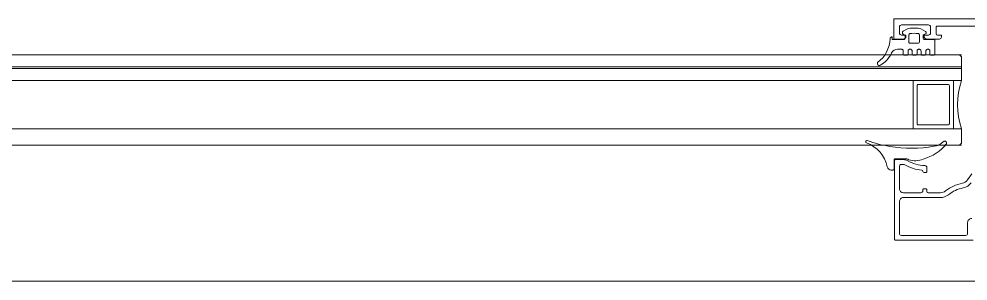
# Model space of a CAD drawing. Extents: x -9058 to 11890, y 0 to 4205.
# Drawn here: x 3763.9 to 3787.4, y 3780.34 to 3786.84 of the extents above; entities that cross this region are included whole.
import ezdxf

# ---------------------------------------------------------------- set-up
doc = ezdxf.new("R2010")
doc.units = 0
doc.header["$MEASUREMENT"] = 0
doc.layers.add('M-TEFRIS2-015', color=129, linetype='Continuous', lineweight=9)

msp = doc.modelspace()

# ---------------------------------------------------------------- linework, layer by layer
at = {"layer": 'M-TEFRIS2-015'}
for p, q in [((3787.233, 3785.948), (3741.862, 3785.948)), ((3784.458, 3785.948), (3787.183, 3785.948)), ((3787.233, 3785.898), (3787.183, 3785.948)), ((3787.233, 3785.898), (3787.233, 3785.31)), ((3787.233, 3785.648), (3741.862, 3785.648)), ((3784.458, 3785.648), (3787.233, 3785.648)), ((3787.233, 3785.61), (3741.862, 3785.61)), ((3784.458, 3785.61), (3787.233, 3785.61)), ((3787.233, 3785.31), (3741.862, 3785.31)), ((3784.458, 3785.31), (3787.233, 3785.31)), ((3786.033, 3785.31), (3786.033, 3784.11)), ((3787.033, 3785.31), (3787.033, 3784.11)), ((3787.233, 3784.11), (3741.862, 3784.11)), ((3784.458, 3784.11), (3787.233, 3784.11)), ((3787.233, 3784.11), (3787.233, 3783.76)), ((3787.233, 3783.76), (3787.183, 3783.71)), ((3787.233, 3783.71), (3741.862, 3783.71)), ((3784.458, 3783.71), (3786.726, 3783.71)), ((3784.458, 3783.71), (3787.183, 3783.71))]:
    msp.add_line(p, q, dxfattribs=at)
for points in [[(3788.218, 3786.657), (3786.638, 3786.657, 0.414214), (3786.608, 3786.627), (3786.608, 3786.467, 0.414214), (3786.638, 3786.437), (3786.738, 3786.437), (3786.738, 3786.387, -0.414214), (3786.688, 3786.337), (3786.378, 3786.337, -0.414214), (3786.308, 3786.407), (3786.308, 3786.427, -0.414214), (3786.318, 3786.437), (3786.418, 3786.437, 0.414214), (3786.468, 3786.487), (3786.468, 3786.637, 0.414214), (3786.418, 3786.687), (3785.748, 3786.687, 0.414214), (3785.698, 3786.637), (3785.698, 3786.487, 0.414214), (3785.748, 3786.437), (3785.848, 3786.437, -0.414214), (3785.858, 3786.427), (3785.858, 3786.407, -0.414214), (3785.788, 3786.337), (3785.568, 3786.337, -0.414214), (3785.558, 3786.347), (3785.558, 3786.827, -0.414214), (3785.568, 3786.837), (3790.433, 3786.837, -0.535184)], [(3785.466, 3786.347, -0.220745), (3785.157, 3785.754, 0.651907), (3785.213, 3785.685, 0.176952), (3785.504, 3786, -0.281357), (3785.648, 3786.088), (3785.728, 3786.088), (3785.742, 3786.088), (3785.749, 3786.088), (3785.757, 3786.086), (3785.764, 3786.083), (3785.771, 3786.079), (3785.777, 3786.073), (3785.783, 3786.067), (3785.787, 3786.06), (3785.79, 3786.053), (3785.792, 3786.038), (3785.792, 3785.962), (3785.792, 3785.959), (3785.793, 3785.956), (3785.794, 3785.953), (3785.796, 3785.951), (3785.798, 3785.948), (3785.8, 3785.946), (3785.803, 3785.944), (3785.806, 3785.943), (3785.812, 3785.942), (3785.892, 3785.942), (3785.895, 3785.943), (3785.898, 3785.943), (3785.901, 3785.944), (3785.904, 3785.946), (3785.906, 3785.948), (3785.908, 3785.951), (3785.91, 3785.953), (3785.911, 3785.956), (3785.912, 3785.962), (3785.912, 3786.038), (3785.913, 3786.045), (3785.914, 3786.053), (3785.917, 3786.06), (3785.921, 3786.067), (3785.927, 3786.073), (3785.933, 3786.079), (3785.94, 3786.083), (3785.947, 3786.086), (3785.962, 3786.088), (3785.969, 3786.088), (3785.977, 3786.086), (3785.984, 3786.083), (3785.991, 3786.079), (3785.997, 3786.073), (3786.003, 3786.067), (3786.007, 3786.06), (3786.01, 3786.053), (3786.012, 3786.038), (3786.012, 3785.962), (3786.012, 3785.959), (3786.013, 3785.956), (3786.014, 3785.953), (3786.016, 3785.951), (3786.018, 3785.948), (3786.02, 3785.946), (3786.023, 3785.944), (3786.026, 3785.943), (3786.032, 3785.942), (3786.112, 3785.942), (3786.115, 3785.943), (3786.118, 3785.943), (3786.121, 3785.944), (3786.124, 3785.946), (3786.126, 3785.948), (3786.128, 3785.951), (3786.13, 3785.953), (3786.131, 3785.956), (3786.132, 3785.962), (3786.132, 3786.038), (3786.133, 3786.045), (3786.134, 3786.053), (3786.137, 3786.06), (3786.141, 3786.067), (3786.147, 3786.073), (3786.153, 3786.079), (3786.16, 3786.083), (3786.167, 3786.086), (3786.182, 3786.088), (3786.189, 3786.088), (3786.197, 3786.086), (3786.204, 3786.083), (3786.211, 3786.079), (3786.217, 3786.073), (3786.223, 3786.067), (3786.227, 3786.06), (3786.23, 3786.053), (3786.232, 3786.038), (3786.232, 3785.962), (3786.232, 3785.959), (3786.233, 3785.956), (3786.234, 3785.953), (3786.236, 3785.951), (3786.238, 3785.948), (3786.24, 3785.946), (3786.243, 3785.944), (3786.246, 3785.943), (3786.252, 3785.942), (3786.332, 3785.942), (3786.335, 3785.943), (3786.338, 3785.943), (3786.341, 3785.944), (3786.344, 3785.946), (3786.346, 3785.948), (3786.348, 3785.951), (3786.35, 3785.953), (3786.351, 3785.956), (3786.352, 3785.962), (3786.352, 3786.038), (3786.353, 3786.045), (3786.354, 3786.053), (3786.357, 3786.06), (3786.361, 3786.067), (3786.367, 3786.073), (3786.373, 3786.079), (3786.38, 3786.083), (3786.387, 3786.086), (3786.402, 3786.088), (3786.409, 3786.088), (3786.417, 3786.086), (3786.424, 3786.083), (3786.431, 3786.079), (3786.437, 3786.073), (3786.443, 3786.067), (3786.447, 3786.06), (3786.45, 3786.053), (3786.452, 3786.038), (3786.452, 3785.962), (3786.452, 3785.959), (3786.453, 3785.956), (3786.454, 3785.953), (3786.456, 3785.951), (3786.458, 3785.948), (3786.46, 3785.946), (3786.463, 3785.944), (3786.466, 3785.943), (3786.472, 3785.942), (3786.552, 3785.942), (3786.555, 3785.942), (3786.558, 3785.943), (3786.561, 3785.944), (3786.564, 3785.946), (3786.566, 3785.948), (3786.568, 3785.951), (3786.57, 3785.953), (3786.571, 3785.956), (3786.572, 3785.962), (3786.572, 3786.3, 0.414214), (3786.542, 3786.33), (3786.311, 3786.33, -0.414214), (3786.281, 3786.36), (3786.281, 3786.425, -0.291535), (3786.293, 3786.443), (3786.341, 3786.464, 0.613042), (3786.343, 3786.526), (3786.224, 3786.589, 0.127095), (3786.161, 3786.605), (3785.961, 3786.605, 0.127095), (3785.898, 3786.589), (3785.79, 3786.532, 0.585233), (3785.789, 3786.462), (3785.837, 3786.438, -0.167811), (3785.841, 3786.425), (3785.841, 3786.36, -0.414214), (3785.811, 3786.33), (3785.516, 3786.33), (3785.516, 3786.394, 0.394677), (3785.466, 3786.347)], [(3787.486, 3783), (3787.383, 3782.845, -0.197455), (3787.255, 3782.763, 0.126051), (3786.841, 3782.573, -0.178336), (3786.709, 3782.528), (3786.406, 3782.528, -0.414214), (3786.376, 3782.558), (3786.376, 3782.598, 0.414214), (3786.346, 3782.628), (3786.306, 3782.628, 0.414214), (3786.276, 3782.598), (3786.276, 3782.578, -0.414214), (3786.226, 3782.528), (3785.796, 3782.528, -0.414214), (3785.696, 3782.628), (3785.696, 3783.178, -0.414214), (3785.746, 3783.228), (3785.797, 3783.228, -0.127567), (3785.831, 3783.219, 0.09888), (3786.249, 3783.085, -0.367727), (3786.276, 3783.056, 0.399482), (3786.306, 3783.028), (3786.346, 3783.028, 0.414214), (3786.376, 3783.058), (3786.376, 3783.149, 0.400329), (3786.328, 3783.199, -0.114933), (3785.892, 3783.323, 0.127017), (3785.795, 3783.348), (3785.606, 3783.348, 0.414214), (3785.576, 3783.318), (3785.576, 3781.378, 0.414214), (3785.606, 3781.348), (3787.526, 3781.348, 0.414214)], [(3787.486, 3781.888, 0.414214), (3787.386, 3781.788), (3787.386, 3781.518, -0.414214), (3787.336, 3781.468), (3785.746, 3781.468, -0.414214), (3785.696, 3781.518), (3785.696, 3782.308, -0.414214), (3785.796, 3782.408), (3786.709, 3782.408, 0.172094), (3786.911, 3782.479, -0.126051), (3787.272, 3782.645, 0.197455), (3787.476, 3782.777)]]:
    msp.add_lwpolyline(points, format="xyb", dxfattribs=at)
for points in [[(3785.955, 3786.472, 0.359904), (3785.931, 3786.442), (3785.931, 3786.266, 0.414214), (3785.961, 3786.236), (3786.161, 3786.236, 0.414214), (3786.191, 3786.266), (3786.191, 3786.442, 0.359904), (3786.167, 3786.472, 0.094739)], [(3786.933, 3785.18, 0.414214), (3786.903, 3785.21), (3786.163, 3785.21, 0.414214), (3786.133, 3785.18), (3786.133, 3784.24, 0.414214), (3786.163, 3784.21), (3786.903, 3784.21, 0.414214), (3786.933, 3784.24)], [(3785.563, 3783.339), (3785.563, 3783.119, -0.414214), (3785.533, 3783.089), (3785.495, 3783.089, -0.356389), (3785.397, 3783.169, 0.262181), (3784.882, 3783.762, -0.316752), (3784.863, 3783.79, -0.499585), (3784.901, 3783.819, 0.048291), (3785.456, 3783.678, 0.086497), (3786.555, 3783.681, 0.16681), (3786.783, 3783.792, -0.169383), (3786.804, 3783.806), (3786.816, 3783.809, -0.513067), (3786.864, 3783.743, -0.159858), (3786.288, 3783.363, -0.178819), (3785.922, 3783.345), (3785.903, 3783.356, 0.13005), (3785.853, 3783.369), (3785.593, 3783.369, 0.414214)]]:
    msp.add_lwpolyline(points, format="xyb", close=True, dxfattribs=at)
msp.add_lwpolyline([(3738.235, 3780.338), (3856.993, 3780.338)], dxfattribs=at)
msp.add_arc((3788.983, 3784.71), 1.85, 161.0754, 198.9246, dxfattribs=at)

doc.saveas('drawing.dxf')
